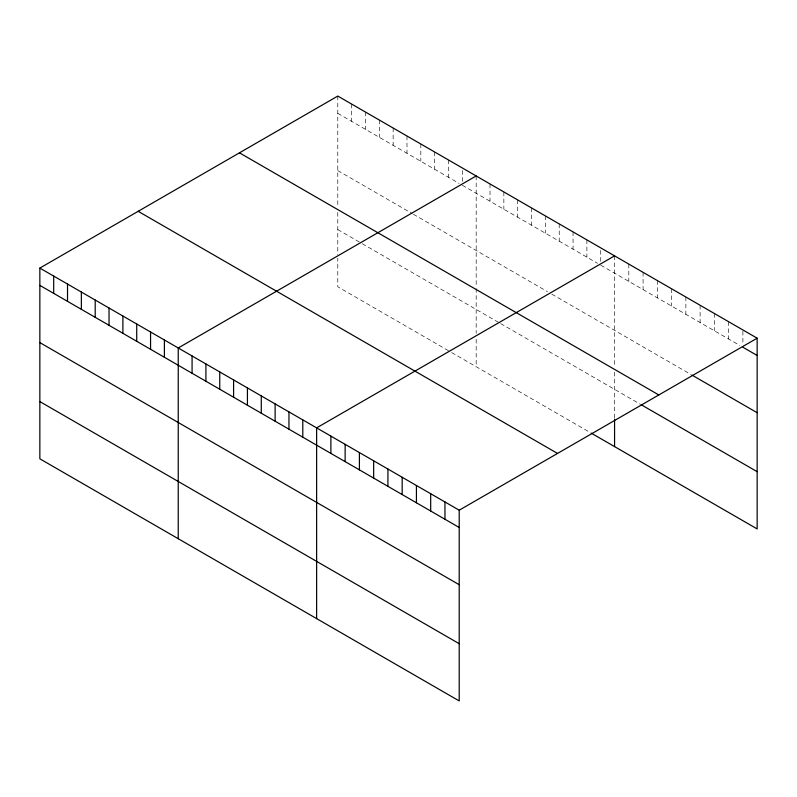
<?xml version="1.0" encoding="UTF-8"?>
<svg xmlns="http://www.w3.org/2000/svg" width="797" height="797" viewBox="0 0 797 797"><rect width="100%" height="100%" fill="white"/><g stroke="black" fill="none" stroke-linecap="round" stroke-linejoin="round"><path stroke-width="0.6" stroke-dasharray="3.98 2.99" d="M337.789 96.068L337.789 207.449M337.789 113.353L459.142 183.42M462.34 185.263L597.531 263.309M600.729 265.162L739.835 345.47M337.789 170.588L412.308 213.616M413.374 214.224L547.499 291.662M551.763 294.123L690.949 374.48M337.789 229.566L361.21 243.085M362.276 243.703L499.599 322.984M500.665 323.602L640.031 404.059M448.502 350.72L337.789 286.8L337.789 258.178M451.69 352.563L590.079 432.462M742.894 331.183L742.894 344.762M728.637 321.719L728.637 339.004M714.371 313.49L714.371 330.775M700.115 305.261L700.115 322.536M685.858 297.022L685.858 314.307M671.602 288.793L671.602 306.078M657.346 280.564L657.346 297.839M643.079 272.325L643.079 289.61M628.823 264.096L628.823 281.381M614.567 255.867L614.567 367.248M614.567 372.159L614.567 417.977M600.729 250.348L600.729 261.456M586.891 239.887L586.891 257.172M573.053 231.897L573.053 249.182M559.215 223.907L559.215 241.192M545.377 215.917L545.377 233.202M531.539 207.927L531.539 225.212M517.691 199.937L517.691 217.222M503.853 191.947L503.853 209.232M490.016 183.958L490.016 201.243M476.178 175.968L476.178 287.348M476.178 288.574L476.178 333.315M476.178 339.273L476.178 366.7M462.34 170.448L462.34 181.557M448.502 159.988L448.502 177.273M434.664 151.998L434.664 169.283M420.826 144.008L420.826 161.293M406.988 136.018L406.988 153.303M393.15 128.028L393.15 145.313M379.302 120.038L379.302 137.323M365.464 112.048L365.464 129.333M351.626 104.058L351.626 121.343M337.789 212.361L337.789 254.602"/><path stroke-width="1.2" d="M39.85 268.081L459.211 510.2L459.211 700.932L39.85 458.813L39.85 268.081L337.789 96.068L757.15 338.187L757.15 528.919L591.145 433.08M476.178 175.968L178.239 347.98L178.239 538.712M614.567 255.867L316.628 427.879L316.628 618.611M459.211 510.2L757.15 338.187M742.894 347.233L757.15 355.462M691.965 375.078L757.15 412.707M239.469 152.835L658.83 394.953M641.047 404.647L757.15 471.675M138.17 211.315L557.531 453.433M39.85 285.366L459.211 527.484M39.85 342.6L459.211 584.719M39.85 401.578L459.211 643.697M614.567 419.172L614.567 446.599M444.955 501.971L444.955 519.245M430.689 493.732L430.689 511.016M416.433 485.503L416.433 502.787M402.176 477.273L402.176 494.548M387.92 469.034L387.92 486.319M373.663 460.805L373.663 478.09M359.407 452.576L359.407 469.861M345.141 444.347L345.141 461.622M330.885 436.108L330.885 453.393M302.79 419.889L302.79 437.174M288.952 411.9L288.952 429.185M275.114 403.91L275.114 421.195M261.277 395.92L261.277 413.205M247.429 387.93L247.429 405.215M233.591 379.94L233.591 397.225M219.753 371.95L219.753 389.235M205.915 363.96L205.915 381.245M192.077 355.97L192.077 373.255M164.401 339.99L164.401 357.275M150.563 332L150.563 349.285M136.725 324.01L136.725 341.295M122.887 316.02L122.887 333.305M109.04 308.031L109.04 325.315M95.202 300.041L95.202 317.326M81.364 292.051L81.364 309.336M67.526 284.061L67.526 301.346M53.688 276.071L53.688 293.356"/></g></svg>
